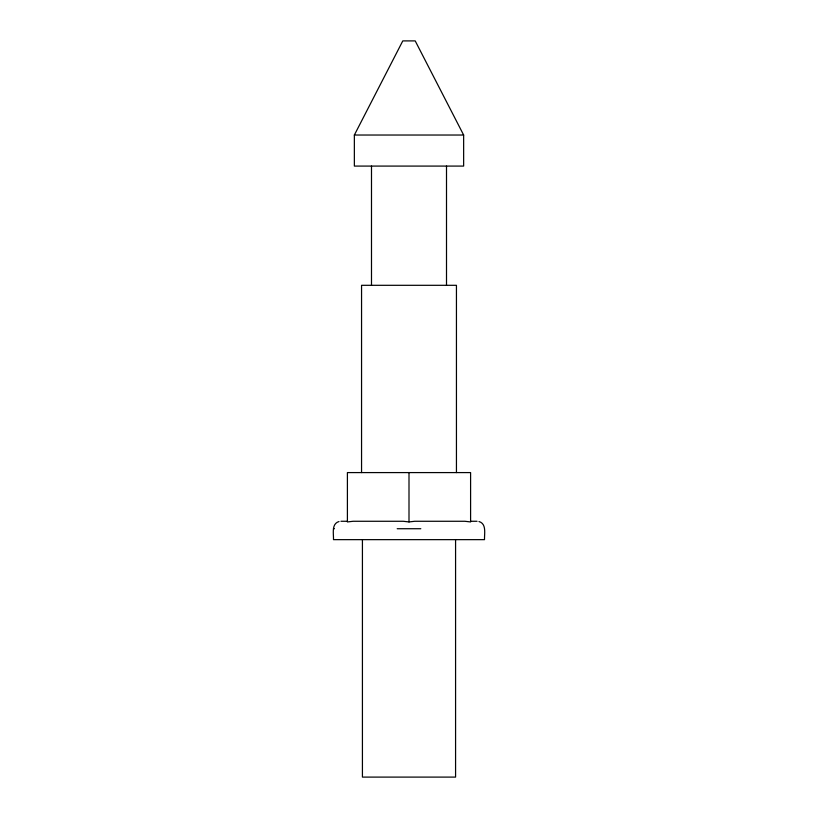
<?xml version="1.0" encoding="UTF-8"?>
<svg xmlns="http://www.w3.org/2000/svg" width="818" height="818" viewBox="0 0 818 818"><rect width="100%" height="100%" fill="white"/><g stroke="black" fill="none" stroke-linecap="round" stroke-linejoin="round"><path stroke-width="1.23" d="M478.98 521.526C486.782 523.786 484.276 533.765 484.512 539.645L333.488 539.645C333.724 533.765 331.218 523.786 339.02 521.526M354.358 135.031L402.793 40.9L415.207 40.9L463.642 135.031L463.642 166.085L354.358 166.085L354.358 135.031L463.642 135.031M409 521.935L414.736 521.27L464.859 521.27L470.595 521.935L470.595 472.589L347.405 472.589L347.405 521.935L353.141 521.27L403.264 521.27L409 521.935L409 472.589M340.942 521.27L347.405 521.27M470.595 521.27L477.058 521.27M333.488 528.725L334.419 528.725M397.19 528.725L420.81 528.725M456.444 472.589L456.444 285.308L361.556 285.308L361.556 472.589M455.575 539.645L455.575 777.1L362.425 777.1L362.425 539.645M446.505 166.085L446.505 285.308M371.495 166.085L371.495 285.308"/></g></svg>
